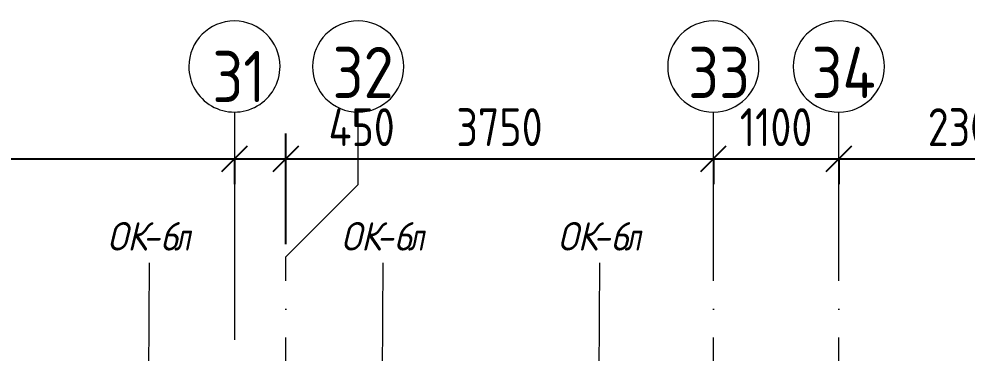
# Model space of a CAD drawing. Header units: millimetres. Extents: x -68946 to 288321, y -402657 to 324925.
# Drawn here: x 123999 to 132313, y 58947 to 61882 of the extents above; entities that cross this region are included whole.
import ezdxf

# ---------------------------------------------------------------- set-up
doc = ezdxf.new("R2010")
doc.units = ezdxf.units.MM
doc.linetypes.add('ADSK_Линия сетки', pattern=[2500, 2000, -250, 0, -250])
doc.layers.get('Defpoints').update_dxf_attribs({"color": 250})
for name, color, linetype, lineweight in [('A-____-____-DIMS', 250, 'Continuous', 9), ('A-GLAZ-____-IDEN', 152, 'Continuous', 9), ('S-GRID-____-IDEN', 250, 'Continuous', 9), ('S-GRID-____-OTLN', 250, 'Continuous', 9)]:
    doc.layers.add(name, color=color, linetype=linetype, lineweight=lineweight)
doc.styles.add('GOST Common', font='', dxfattribs={"width": 0.9, "height": 350})
doc.styles.add('ISOCPEUR_I', font='isocpeui.ttf', dxfattribs={"width": 0.9, "height": 12.5})
doc.styles.get("Standard").update_dxf_attribs({"font": 'ГОСТ тип А.ttf'})
doc.styles.get('GOST Common').set_extended_font_data('GOST Common')
doc.dimstyles.new('А3', dxfattribs={"dimtxt": 333, "dimasz": 222, "dimexe": 222, "dimexo": 111, "dimgap": 111, "dimtad": 1, "dimtoh": 1, "dimdec": 0, "dimrnd": 0.0015, "dimzin": 0, "dimdsep": 46, "dimtxsty": 'Standard', "dimblk": 'OBLIQUE', "dimcen": 0, "dimclrd": 7, "dimclre": 7, "dimclrt": 7, "dimadec": 0, "dimazin": 0, "dimtfac": 1, "dimtdec": 0, "dimtofl": 0, "dimtmove": 0, "dimatfit": 3, "dimfxl": 1, "dimtolj": 1, "dimtzin": 0, "dimarcsym": 0})

# ---------------------------------------------------------------- blocks, each defined once
blk = doc.blocks.new('Ось сетки - Круг_Ø8 мм-39983606-АР1_Маркировочный план 1 этажа С2и3')
at = {"layer": 'S-GRID-____-IDEN'}
for start, end in [(360, 180), (180, 360)]:
    blk.add_arc((0, 0), 4, start, end, dxfattribs=at)
blk = doc.blocks.new('_Oblique')
at = {"color": 0, "linetype": 'ByBlock', "lineweight": -2}
blk.add_line((-0.5, -0.5), (0.5, 0.5), dxfattribs=at)
blk = doc.blocks.new('*D2603')
at = {"layer": 'A-____-____-DIMS', "color": 7, "lineweight": -2, "transparency": 16777216}
for p, q in [((121187.9, 60653.7), (125887.9, 60653.7)), ((121187.9, 60642.7), (121187.9, 60431.7)), ((125887.9, 60642.7), (125887.9, 60431.7))]:
    blk.add_line(p, q, dxfattribs=at)
at = {"layer": 'Defpoints', "color": 0, "transparency": 16777216}
for p in [(121187.9, 60753.7), (125887.9, 60753.7), (125887.9, 60653.7)]:
    blk.add_point(p, dxfattribs=at)
at = {"layer": 'A-____-____-DIMS', "color": 7, "lineweight": -2, "transparency": 16777216, "xscale": 222, "yscale": 222, "zscale": 222, "rotation": 180}
blk.add_blockref('_Oblique', (121187.9, 60653.7), dxfattribs=at)
at = {"layer": 'A-____-____-DIMS', "color": 7, "lineweight": -2, "transparency": 16777216, "xscale": 222, "yscale": 222, "zscale": 222}
blk.add_blockref('_Oblique', (125887.9, 60653.7), dxfattribs=at)
at = {"layer": 'A-____-____-DIMS', "color": 7, "transparency": 16777216, "insert": (123537.9, 60931.2), "char_height": 333, "width": 2.567, "attachment_point": 5}
blk.add_mtext('\\A1;4700', dxfattribs=at)
blk = doc.blocks.new('*D2604')
at = {"layer": 'A-____-____-DIMS', "color": 7, "lineweight": -2, "transparency": 16777216}
for p, q in [((126337.9, 59904.7), (126337.9, 60875.7)), ((125887.9, 60653.7), (126337.9, 60653.7)), ((125887.9, 60642.7), (125887.9, 60431.7)), ((126337.9, 60653.7), (127447.9, 60653.7))]:
    blk.add_line(p, q, dxfattribs=at)
at = {"layer": 'Defpoints', "color": 0, "transparency": 16777216}
for p in [(125887.9, 60753.7), (126337.9, 60653.7), (126337.9, 59793.7)]:
    blk.add_point(p, dxfattribs=at)
at = {"layer": 'A-____-____-DIMS', "color": 7, "lineweight": -2, "transparency": 16777216, "xscale": 222, "yscale": 222, "zscale": 222, "rotation": 180}
blk.add_blockref('_Oblique', (125887.9, 60653.7), dxfattribs=at)
at = {"layer": 'A-____-____-DIMS', "color": 7, "lineweight": -2, "transparency": 16777216, "xscale": 222, "yscale": 222, "zscale": 222}
blk.add_blockref('_Oblique', (126337.9, 60653.7), dxfattribs=at)
at = {"layer": 'A-____-____-DIMS', "color": 7, "transparency": 16777216, "insert": (127003.9, 60931.2), "char_height": 333, "width": 1.946, "attachment_point": 5}
blk.add_mtext('\\A1;450', dxfattribs=at)
blk = doc.blocks.new('*D2605')
at = {"layer": 'A-____-____-DIMS', "color": 7, "lineweight": -2, "transparency": 16777216}
for p, q in [((126337.9, 59904.7), (126337.9, 60875.7)), ((126337.9, 60653.7), (130087.9, 60653.7)), ((130087.9, 60642.7), (130087.9, 60431.7))]:
    blk.add_line(p, q, dxfattribs=at)
at = {"layer": 'Defpoints', "color": 0, "transparency": 16777216}
for p in [(130087.9, 60753.7), (130087.9, 60653.7), (126337.9, 59793.7)]:
    blk.add_point(p, dxfattribs=at)
at = {"layer": 'A-____-____-DIMS', "color": 7, "lineweight": -2, "transparency": 16777216, "xscale": 222, "yscale": 222, "zscale": 222, "rotation": 180}
blk.add_blockref('_Oblique', (126337.9, 60653.7), dxfattribs=at)
at = {"layer": 'A-____-____-DIMS', "color": 7, "lineweight": -2, "transparency": 16777216, "xscale": 222, "yscale": 222, "zscale": 222}
blk.add_blockref('_Oblique', (130087.9, 60653.7), dxfattribs=at)
at = {"layer": 'A-____-____-DIMS', "color": 7, "transparency": 16777216, "insert": (128212.9, 60931.2), "char_height": 333, "width": 2.483, "attachment_point": 5}
blk.add_mtext('\\A1;3750', dxfattribs=at)
blk = doc.blocks.new('*D2606')
at = {"layer": 'A-____-____-DIMS', "color": 7, "lineweight": -2, "transparency": 16777216}
for p, q in [((130087.9, 60653.7), (131187.9, 60653.7)), ((130087.9, 60642.7), (130087.9, 60431.7)), ((131187.9, 60642.7), (131187.9, 60431.7))]:
    blk.add_line(p, q, dxfattribs=at)
at = {"layer": 'Defpoints', "color": 0, "transparency": 16777216}
for p in [(130087.9, 60753.7), (131187.9, 60753.7), (131187.9, 60653.7)]:
    blk.add_point(p, dxfattribs=at)
at = {"layer": 'A-____-____-DIMS', "color": 7, "lineweight": -2, "transparency": 16777216, "xscale": 222, "yscale": 222, "zscale": 222, "rotation": 180}
blk.add_blockref('_Oblique', (130087.9, 60653.7), dxfattribs=at)
at = {"layer": 'A-____-____-DIMS', "color": 7, "lineweight": -2, "transparency": 16777216, "xscale": 222, "yscale": 222, "zscale": 222}
blk.add_blockref('_Oblique', (131187.9, 60653.7), dxfattribs=at)
at = {"layer": 'A-____-____-DIMS', "color": 7, "transparency": 16777216, "insert": (130637.9, 60931.2), "char_height": 333, "width": 2.114, "attachment_point": 5}
blk.add_mtext('\\A1;1100', dxfattribs=at)
blk = doc.blocks.new('*D2607')
at = {"layer": 'A-____-____-DIMS', "color": 7, "lineweight": -2, "transparency": 16777216}
for p, q in [((131187.9, 60653.7), (133487.9, 60653.7)), ((131187.9, 60642.7), (131187.9, 60431.7)), ((133487.9, 60642.7), (133487.9, 60431.7))]:
    blk.add_line(p, q, dxfattribs=at)
at = {"layer": 'Defpoints', "color": 0, "transparency": 16777216}
for p in [(131187.9, 60753.7), (133487.9, 60753.7), (133487.9, 60653.7)]:
    blk.add_point(p, dxfattribs=at)
at = {"layer": 'A-____-____-DIMS', "color": 7, "lineweight": -2, "transparency": 16777216, "xscale": 222, "yscale": 222, "zscale": 222, "rotation": 180}
blk.add_blockref('_Oblique', (131187.9, 60653.7), dxfattribs=at)
at = {"layer": 'A-____-____-DIMS', "color": 7, "lineweight": -2, "transparency": 16777216, "xscale": 222, "yscale": 222, "zscale": 222}
blk.add_blockref('_Oblique', (133487.9, 60653.7), dxfattribs=at)
at = {"layer": 'A-____-____-DIMS', "color": 7, "transparency": 16777216, "insert": (132337.9, 60931.2), "char_height": 333, "width": 2.483, "attachment_point": 5}
blk.add_mtext('\\A1;2300', dxfattribs=at)

msp = doc.modelspace()

# ---------------------------------------------------------------- linework, layer by layer
at = {"layer": 'A-GLAZ-____-IDEN', "color": 18, "lineweight": 15, "true_color": 0x000000}
for p, q in [((125137.9138, 58710), (125142.4156, 59741.086)), ((127187.9138, 58710), (127192.4156, 59741.086)), ((129087.9138, 58710), (129092.4156, 59741.086))]:
    msp.add_line(p, q, dxfattribs=at)
at = {"layer": 'S-GRID-____-OTLN', "color": 18, "linetype": 'ADSK_Линия сетки', "true_color": 0x000000}
for p, q in [((125887.9138, 61063.6538), (125887.9138, -1649.5356)), ((130087.9138, -2919.5356), (130087.9138, 61063.6538)), ((131187.9138, -2919.5356), (131187.9138, 61063.6538)), ((126337.9138, -2919.5356), (126337.9138, 59793.6538))]:
    msp.add_line(p, q, dxfattribs=at)
at = {"layer": 'S-GRID-____-OTLN', "color": 18, "true_color": 0x000000}
for p, q in [((126972.9138, 60428.6538), (126972.9138, 61063.6538)), ((126337.9138, 59793.6538), (126972.9138, 60428.6538))]:
    msp.add_line(p, q, dxfattribs=at)

# ---------------------------------------------------------------- block references
at = {"layer": 'S-GRID-____-IDEN', "color": 18, "true_color": 0x000000, "xscale": 99.99999999999993, "yscale": 99.99999999999993, "zscale": 99.99999999999993, "rotation": 180}
msp.add_blockref('Ось сетки - Круг_Ø8 мм-39983606-АР1_Маркировочный план 1 этажа С2и3', (125887.9138, 61463.6538), dxfattribs=at)
at = {"layer": 'S-GRID-____-IDEN', "color": 18, "true_color": 0x000000, "xscale": 99.99999999999993, "yscale": 99.99999999999993, "zscale": 99.99999999999993}
for p in [(126972.9138, 61463.6538), (130087.9138, 61463.6538), (131187.9138, 61463.6538)]:
    msp.add_blockref('Ось сетки - Круг_Ø8 мм-39983606-АР1_Маркировочный план 1 этажа С2и3', p, dxfattribs=at)

# ---------------------------------------------------------------- texts
at = {"layer": 'A-GLAZ-____-IDEN', "color": 18, "lineweight": 15, "true_color": 0x000000, "char_height": 250, "attachment_point": 1, "style": 'ISOCPEUR_I'}
for s, insert, width in [('ОК', (124772.9564, 60097.4402), 372.784687), ('-6', (125080.5346, 60097.4402), 336.70875), ('ОК', (126822.9564, 60097.4402), 372.784687), ('-6', (127130.5346, 60097.4402), 336.70875), ('ОК', (128722.9564, 60097.4402), 372.784687), ('-6', (129030.5346, 60097.4402), 336.70875), ('\\fISOCPEUR|b0|i1|c204|p34|;\\W.75;л', (125358.3471, 60097.4402), 168.354375), ('\\fISOCPEUR|b0|i1|c204|p34|;\\W.75;л', (127408.3471, 60097.4402), 168.354375), ('\\fISOCPEUR|b0|i1|c204|p34|;\\W.75;л', (129308.3471, 60097.4402), 168.354375)]:
    msp.add_mtext(s, dxfattribs=dict(at, insert=insert, width=width))
at = {"layer": 'S-GRID-____-IDEN', "color": 18, "true_color": 0x000000, "char_height": 450, "attachment_point": 1, "style": 'GOST Common'}
for s, insert, width in [('32', (126748.8832, 61636.1871), 541.139062), ('33', (129867.0332, 61636.1871), 533.923875), ('34', (130949.0332, 61636.1871), 577.215), ('31', (125694.7945, 61600.9329), 454.556812)]:
    msp.add_mtext(s, dxfattribs=dict(at, insert=insert, width=width))

# ---------------------------------------------------------------- dimensions: what is measured, and where the dimension line sits
at = {"layer": 'A-____-____-DIMS', "color": 18, "true_color": 0x000000}
for base, p1, p2, picture, middle in [((125887.9138, 60653.7189), (121187.9138, 60753.7038), (125887.9138, 60753.7038), '*D2603', (123537.9138, 60931.2189)), ((126337.9138, 60653.7189), (125887.9138, 60753.7038), (126337.9138, 59793.6538), '*D2604', (127003.9138, 60931.2189)), ((130087.9138, 60653.7189), (126337.9138, 59793.6538), (130087.9138, 60753.7038), '*D2605', (128212.9138, 60931.2189)), ((131187.9138, 60653.7189), (130087.9138, 60753.7038), (131187.9138, 60753.7038), '*D2606', (130637.9138, 60931.2189)), ((133487.9138, 60653.7189), (131187.9138, 60753.7038), (133487.9138, 60753.7038), '*D2607', (132337.9138, 60931.2189))]:
    dim = msp.add_linear_dim(base=base, p1=p1, p2=p2, dimstyle='А3', dxfattribs=at)
    dim.commit()
    dim.dimension.update_dxf_attribs({"geometry": picture, "text_midpoint": middle})

doc.saveas('drawing.dxf')
